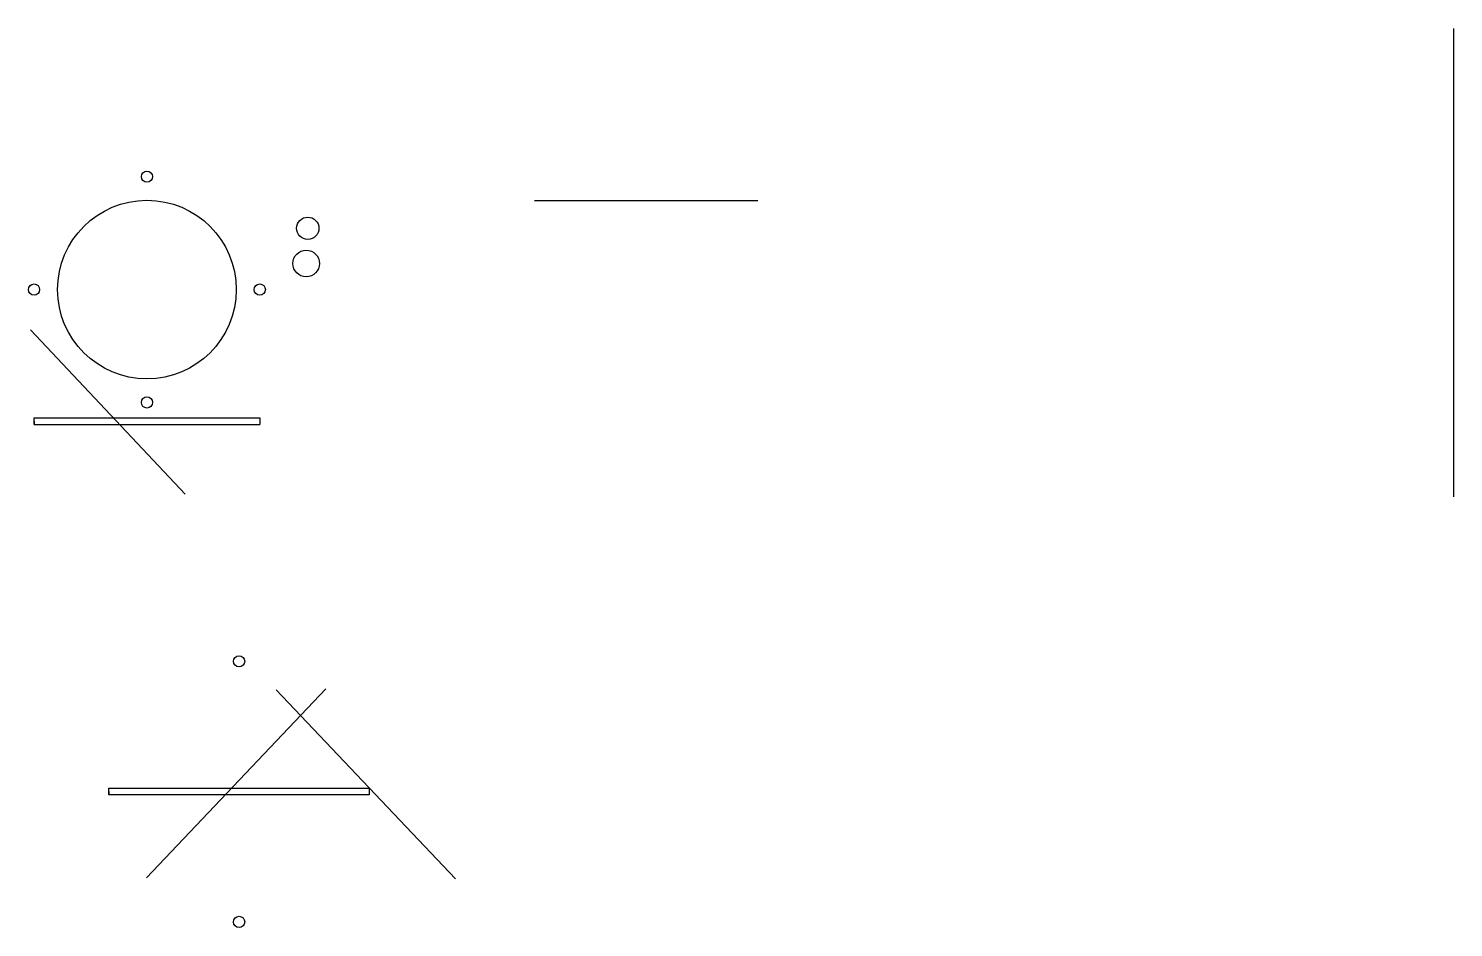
# Model space of a CAD drawing. Header units: inches. Extents: x 1037 to 1675, y 191 to 593.
import ezdxf

# ---------------------------------------------------------------- set-up
doc = ezdxf.new("R2010")
doc.units = ezdxf.units.IN
doc.header["$MEASUREMENT"] = 0

msp = doc.modelspace()

# ---------------------------------------------------------------- linework, layer by layer
for p, q in [((1675.02, 593.15, 3.29), (1675.02, 383.45, 3.29)), ((1263.25, 516.15, 3.29), (1363.25, 516.15, 3.29)), ((1037.37, 458.3), (1106.75, 384.68)), ((1039.03, 415.82), (1039.03, 418.82)), ((1039.03, 418.82), (1140.15, 418.82)), ((1039.03, 417.32), (1039.03, 416.07)), ((1039.03, 416.07), (1039.03, 415.82)), ((1039.03, 415.82), (1140.15, 415.82)), ((1140.15, 418.82), (1140.15, 415.82)), ((1169.74, 297.49, 1.69), (1089.36, 212.87, 1.69)), ((1147.43, 297.11, 1.69), (1227.81, 212.49, 1.69)), ((1072.57, 249.99, -0.31), (1072.57, 252.99, -0.31)), ((1072.57, 252.99, -0.31), (1189.24, 252.99, -0.31)), ((1072.57, 251.49, -0.31), (1072.57, 249.99, -0.31)), ((1189.24, 249.99, -0.31), (1072.57, 249.99, -0.31)), ((1189.24, 252.99, -0.31), (1189.24, 249.99, -0.31))]:
    msp.add_line(p, q)
for centre, radius in [((1089.59, 526.83), 2.5), ((1089.59, 476.27), 40), ((1161.66, 503.71), 5), ((1160.95, 487.95), 6), ((1039.03, 476.27), 2.5), ((1140.15, 476.27), 2.5), ((1089.59, 425.72), 2.5), ((1130.9, 309.83, -0.31), 2.5), ((1130.9, 193.16, -0.31), 2.5)]:
    msp.add_circle(centre, radius)

doc.saveas('drawing.dxf')
